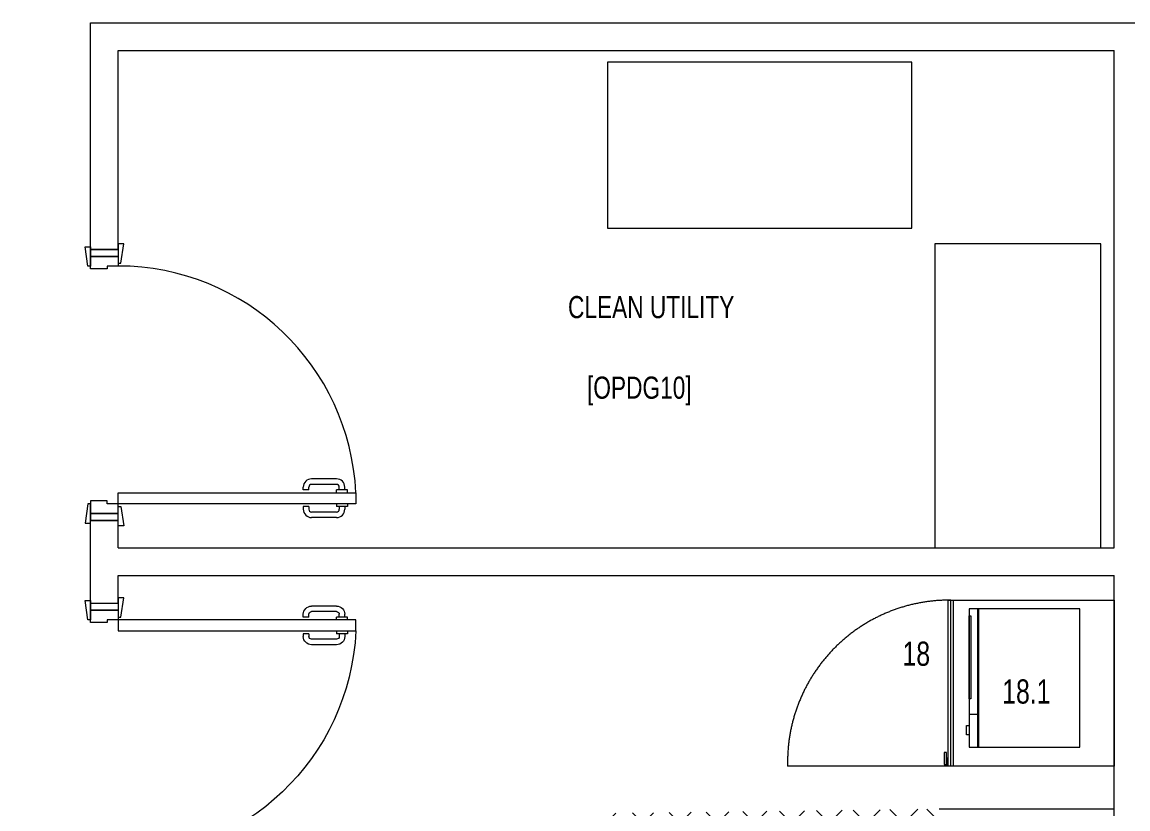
# Model space of a CAD drawing. Extents: x -234346 to 58427, y -132654 to -82394.
# Drawn here: x -136207 to -132209, y -108586 to -105740 of the extents above; entities that cross this region are included whole.
import ezdxf

# ---------------------------------------------------------------- set-up
doc = ezdxf.new("R2010")
doc.units = 0
doc.header["$LTSCALE"] = 8
doc.linetypes.add('DASHED', pattern=[19.05, 12.7, -6.35])
for name, color, linetype, lineweight in [('72_EGR_BASE_TEXT', 9, 'Continuous', 5), ('72_EGR_EQP_TAG', 9, 'Continuous', 5), ('Hatch', 9, 'Continuous', 5), ('LOADING', 9, 'Continuous', 5), ('Structure', 9, 'Continuous', 5), ('Walls', 9, 'Continuous', 5), ('Wooden Joinery', 9, 'Continuous', 5)]:
    doc.layers.add(name, color=color, linetype=linetype, lineweight=lineweight)
doc.styles.add('X3G_ENTITY_257CFD', font='swisscl.ttf', dxfattribs={"height": 200})
doc.styles.add('X3G_ENTITY_2586FA', font='swisscl.ttf', dxfattribs={"height": 200})
doc.styles.add('X3G_ENTITY_258862', font='swisscl.ttf', dxfattribs={"height": 200})

# ---------------------------------------------------------------- blocks, each defined once
blk = doc.blocks.new('A$C72370EFE')
at = {"layer": 'Wooden Joinery'}
for p, q in [((-0.01, -0.03), (-0.01, -0.07)), ((0, -0.03), (-0.01, -0.03)), ((0.04, -0.03), (0.05, -0.03)), ((0.05, -0.03), (0.05, -0.07)), ((-0.05, -0.07), (-0.05, -0.16)), ((-0.03, -0.07), (-0.03, -0.16)), ((-0.01, -0.04), (-0.02, -0.04)), ((-0.01, -0.06), (-0.02, -0.06)), ((0, -0.07), (-0.01, -0.07)), ((0.04, -0.07), (0.05, -0.07)), ((0.05, -0.04), (0.06, -0.04)), ((0.05, -0.06), (0.06, -0.06)), ((0.07, -0.07), (0.07, -0.16)), ((0.09, -0.07), (0.09, -0.16)), ((-0.01, -0.17), (-0.02, -0.17)), ((-0.01, -0.19), (-0.02, -0.19)), ((-0.01, -0.17), (-0.01, -0.19)), ((0.05, -0.17), (0.06, -0.17)), ((0.05, -0.17), (0.05, -0.19)), ((0.05, -0.19), (0.06, -0.19))]:
    blk.add_line(p, q, dxfattribs=at)
for centre, radius, start, end in [((-0.02, -0.07), 0.03, 90, 180), ((-0.02, -0.07), 0.01, 90, 180), ((0.06, -0.07), 0.03, 0, 90), ((0.06, -0.07), 0.01, 0, 90), ((-0.02, -0.16), 0.03, 180, 270), ((-0.02, -0.16), 0.01, 180, 270), ((0.06, -0.16), 0.01, 270, 0), ((0.06, -0.16), 0.03, 270, 0)]:
    blk.add_arc(centre, radius, start, end, dxfattribs=at)
blk = doc.blocks.new('A$C5DAD61B4')
at = {"layer": 'Wooden Joinery'}
for points in [[(80, 959.1), (80, 969.1), (10, 979.1), (10, 959.1)], [(940, 959.1), (940, 969.1), (1010, 979.1), (1010, 959.1)], [(70, 859.1), (70, 849.1), (0, 839.1), (0, 859.1)], [(120, 859.1), (120, 0), (80, 0), (80, 859.1)], [(950, 859.1), (950, 849.1), (1020, 839.1), (1020, 859.1)]]:
    blk.add_lwpolyline(points, close=True, dxfattribs=at)
for points in [[(45, 859.1), (45, 959.1), (20, 959.1), (20, 859.1), (45, 859.1)], [(45, 859.1), (80, 859.1), (80, 899.1), (90, 899.1), (90, 959.1), (45, 959.1), (45, 859.1)], [(975, 859.1), (940, 859.1), (940, 899.1), (930, 899.1), (930, 959.1), (975, 959.1), (975, 859.1)], [(975, 859.1), (975, 959.1), (1000, 959.1), (1000, 859.1), (975, 859.1)]]:
    blk.add_lwpolyline(points, dxfattribs=at)
blk.add_arc((80, 859.1), 860, 272.666, 0, dxfattribs=at)
at = {"layer": 'Wooden Joinery', "xscale": 999.9999999998854, "yscale": 999.9999999998854, "zscale": 999.9999999998854, "rotation": 180}
blk.add_blockref('A$C72370EFE', (120, 0), dxfattribs=at)
blk = doc.blocks.new('A$C47696aed')
at = {"layer": 'Hatch'}
h = blk.add_hatch(dxfattribs=at)
h.set_pattern_fill('ANSI37', color=256, scale=30)
h.paths.add_polyline_path([(50952.7, 21917.9), (50348.7, 21909.7), (50352.6, 21621.3), (50956.6, 21629.5)])
h.paths.add_polyline_path([(43791.9, 21910.1), (43208.4, 21904.7), (43188.5, 21613.3), (43772, 21618.7)])
h.paths.add_polyline_path([(29414.9, 21902.8), (28815.8, 21898.7), (28810.1, 21605.6), (29409.2, 21609.7)])
h.paths.add_polyline_path([(36600.2, 21904.9), (35999, 21897.4), (35990.7, 21611.8), (36591.9, 21619.3)])
h.paths.add_polyline_path([(22195.7, 21912), (21589.3, 21890.2), (21603.8, 21597.6), (22210.2, 21619.5)])
h.paths.add_polyline_path([(15459.1, 21901.7), (14237.2, 21925.6), (14230.7, 21629.5), (15452.7, 21605.5)])
h.paths.add_polyline_path([(15473.2, 14701.6), (14258.2, 14685.8), (14244.7, 14393.4), (15459.7, 14409.1)])
h.paths.add_polyline_path([(15447.1, 7508.4), (14244, 7492.4), (14238.3, 7199.4), (15441.4, 7215.3)])
h.paths.add_polyline_path([(15465.6, 309.7), (14269, 298.3), (14271.8, 3.8), (15468.5, 15.2)])
h.paths.add_polyline_path([(7830.6, 311.8), (7227.1, 308.1), (7237.7, 22.6), (7841.3, 26.3)])
h.paths.add_polyline_path([(7815.2, 7509.8), (7218.4, 7511.4), (7218.2, 7210.2), (7815.1, 7208.6)])
h.paths.add_polyline_path([(7825.1, 14699.4), (7205.8, 14700.6), (7195.2, 14397.6), (7814.5, 14396.4)])
h.paths.add_polyline_path([(7801.7, 21878.7), (7201.1, 21893.2), (7197.5, 21603.6), (7798.1, 21589.1)])
h.paths.add_polyline_path([(602.6, 21876.9), (0, 21899.6), (1.9, 21611.2), (604.5, 21588.5)])
h.paths.add_polyline_path([(610.4, 7498.6), (8.3, 7491.6), (11.7, 7200), (613.7, 7206.9)])
h.paths.add_polyline_path([(627.9, 303.9), (29.5, 302.9), (34.3, 2.3), (632.7, 3.3)])
h.paths.add_polyline_path([(22214.6, 317.2), (21608.9, 304.3), (21614.6, 3.1), (22220.3, 16)])
h.paths.add_polyline_path([(22208.1, 7509.7), (21613.7, 7492.1), (21615.8, 7195.5), (22210.2, 7213.1)])
h.paths.add_polyline_path([(22199.3, 14717.7), (21600.4, 14710), (21604.4, 14409.9), (22203.4, 14417.6)])
h.paths.add_polyline_path([(29399.7, 14702.4), (28797.7, 14707.1), (28802, 14415), (29403.9, 14410.3)])
h.paths.add_polyline_path([(29403.4, 7519.8), (28799.6, 7502.2), (28813, 7202.1), (29413.1, 7223.2)])
h.paths.add_polyline_path([(29419.5, 303.8), (28815.7, 310.4), (28813.3, 24.7), (29417.2, 18.1)])
h.paths.add_polyline_path([(36618, 314.2), (36020.7, 299.7), (36029.7, 0), (36627, 14.6)])
h.paths.add_polyline_path([(36610.7, 7502.6), (36009.5, 7504.5), (36010.6, 7207.3), (36611.9, 7205.4)])
h.paths.add_polyline_path([(36574.3, 14706.4), (35993.4, 14711.1), (36013.1, 14421.3), (36594, 14416.6)])
h.paths.add_polyline_path([(43777.6, 14705.7), (43180, 14719.4), (43182, 14427.5), (43779.6, 14413.8)])
h.paths.add_polyline_path([(43778.6, 7507.1), (43210.2, 7499.5), (43212, 7205.4), (43780.5, 7213)])
h.paths.add_polyline_path([(43815.7, 310), (43210.4, 307.3), (43211.8, 2.8), (43817, 5.4)])
h.paths.add_polyline_path([(50989.9, 309.5), (50401.9, 325.5), (50388.7, 18.3), (50976.7, 2.3)])
h.paths.add_polyline_path([(50974.1, 7508.9), (50370.9, 7510), (50368.9, 7213.4), (50972.2, 7212.3)])
blk = doc.blocks.new('MICROWAVE')
at = {"layer": 'LOADING'}
for p, q in [((35.6435, -3.5463), (35.6435, -3.9463)), ((36.1435, -3.5463), (35.6435, -3.5463)), ((35.6883, -3.5368), (35.7218, -3.5368)), ((35.6883, -3.5463), (35.6883, -3.5368)), ((35.7218, -3.5463), (35.6883, -3.5463)), ((35.7218, -3.5368), (35.7218, -3.5463)), ((35.7624, -3.5463), (35.7624, -3.5771)), ((35.818, -3.5463), (36.1181, -3.5463)), ((35.818, -3.5523), (35.818, -3.5463)), ((36.1181, -3.5523), (35.818, -3.5523)), ((36.1181, -3.5463), (36.1181, -3.5523)), ((36.1435, -3.9463), (36.1435, -3.5463)), ((35.6435, -3.5771), (36.1435, -3.5771)), ((35.6435, -3.5783), (36.1435, -3.5783)), ((35.6435, -3.5796), (36.1435, -3.5796)), ((35.6435, -3.5808), (36.1435, -3.5808)), ((35.6435, -3.9463), (36.1435, -3.9463))]:
    blk.add_line(p, q, dxfattribs=at)
blk = doc.blocks.new('UNDER COUNTER FRIDGE')
at = {"layer": 'LOADING', "ltscale": 10}
blk.add_line((35.575, -3.49), (35.575, -2.89), dxfattribs=at)
at = {"layer": 'LOADING'}
for p, q in [((35.575, -3.47), (36.175, -3.47)), ((35.575, -4.07), (35.575, -3.47)), ((36.175, -3.47), (36.175, -4.07)), ((35.575, -3.48), (36.175, -3.48)), ((35.575, -3.49), (36.175, -3.49)), ((36.175, -4.07), (35.575, -4.07))]:
    blk.add_line(p, q, dxfattribs=at)
for points in [[(35.58, -3.4648), (35.6243, -3.4648), (35.6243, -3.4564), (35.58, -3.4564)], [(35.58, -3.47), (35.6031, -3.47), (35.6031, -3.4648), (35.58, -3.4648)]]:
    blk.add_lwpolyline(points, close=True, dxfattribs=at)
at = {"layer": 'LOADING', "linetype": 'DASHED', "ltscale": 10}
blk.add_arc((35.5899, -3.475), 0.5852, 359.5104, 91.4525, dxfattribs=at)
blk = doc.blocks.new('GF1')
at = {"layer": 'LOADING', "color": 9}
for points in [[(-134090.4, -105885.3), (-134090.4, -106485.3), (-132990.4, -106485.3), (-132990.4, -105885.3)], [(-132907.2, -107642.6), (-132307.2, -107642.6), (-132307.2, -106542.6), (-132907.2, -106542.6)]]:
    blk.add_lwpolyline(points, close=True, dxfattribs=at)
at = {"layer": 'Walls', "color": 9}
for p, q in [((-135959.4, -106562.6), (-135959.4, -105742.6)), ((-135959.4, -105742.6), (-132159.4, -105742.6)), ((-135859.4, -106562.6), (-135859.4, -105842.6)), ((-135859.4, -105842.6), (-132259.4, -105842.6)), ((-132259.4, -107642.6), (-132259.4, -105842.6)), ((-135859.4, -106562.6), (-135959.4, -106562.6)), ((-135959.4, -107842.6), (-135959.4, -107542.6)), ((-135859.4, -107542.6), (-135959.4, -107542.6)), ((-135859.4, -107642.6), (-135859.4, -107542.6)), ((-135859.4, -107642.6), (-132259.4, -107642.6)), ((-135859.4, -107842.6), (-135859.4, -107742.6)), ((-135859.4, -107742.6), (-132259.4, -107742.6)), ((-132259.4, -111472.6), (-132259.4, -107742.6)), ((-135959.4, -107842.6), (-135859.4, -107842.6)), ((-132891.6, -108586.5, 301952), (-132259.4, -108586.5))]:
    blk.add_line(p, q, dxfattribs=at)
at = {"layer": 'LOADING', "color": 9, "xscale": 1000, "yscale": 1000, "zscale": 1000, "rotation": 89.99999999999999}
for name in ['UNDER COUNTER FRIDGE', 'MICROWAVE']:
    blk.add_blockref(name, (-136329.4, -144006.4), dxfattribs=at)
at = {"layer": 'Structure', "color": 9}
blk.add_blockref('A$C47696aed', (-148338.7, -116094.9, 0), dxfattribs=at)
at = {"layer": 'Wooden Joinery', "color": 9, "rotation": 89.99999999999999}
blk.add_blockref('A$C5DAD61B4', (-135000.3, -107562.6), dxfattribs=at)
at = {"layer": 'Wooden Joinery', "color": 9, "xscale": -1, "rotation": 90}
blk.add_blockref('A$C5DAD61B4', (-135000.3, -107822.6), dxfattribs=at)
at = {"layer": '72_EGR_BASE_TEXT', "color": 9, "char_height": 80, "attachment_point": 2}
for s, insert, style in [('CLEAN UTILITY', (-133932.7, -106731.2, 0), 'X3G_ENTITY_258862'), ('[OPDG10]', (-133975.6, -107022.6), 'X3G_ENTITY_2586FA')]:
    blk.add_mtext(s, dxfattribs=dict(at, insert=insert, style=style))
at = {"layer": '72_EGR_EQP_TAG', "color": 9, "char_height": 87.47, "attachment_point": 2, "style": 'X3G_ENTITY_257CFD'}
for s, insert in [('18', (-132974.2, -107981.3, 0)), ('18.1', (-132576.3, -108118, 0))]:
    blk.add_mtext(s, dxfattribs=dict(at, insert=insert))

msp = doc.modelspace()

# ---------------------------------------------------------------- block references
at = {"layer": '72_EGR_EQP_TAG'}
msp.add_blockref('GF1', (0, 0), dxfattribs=at)

doc.saveas('drawing.dxf')
